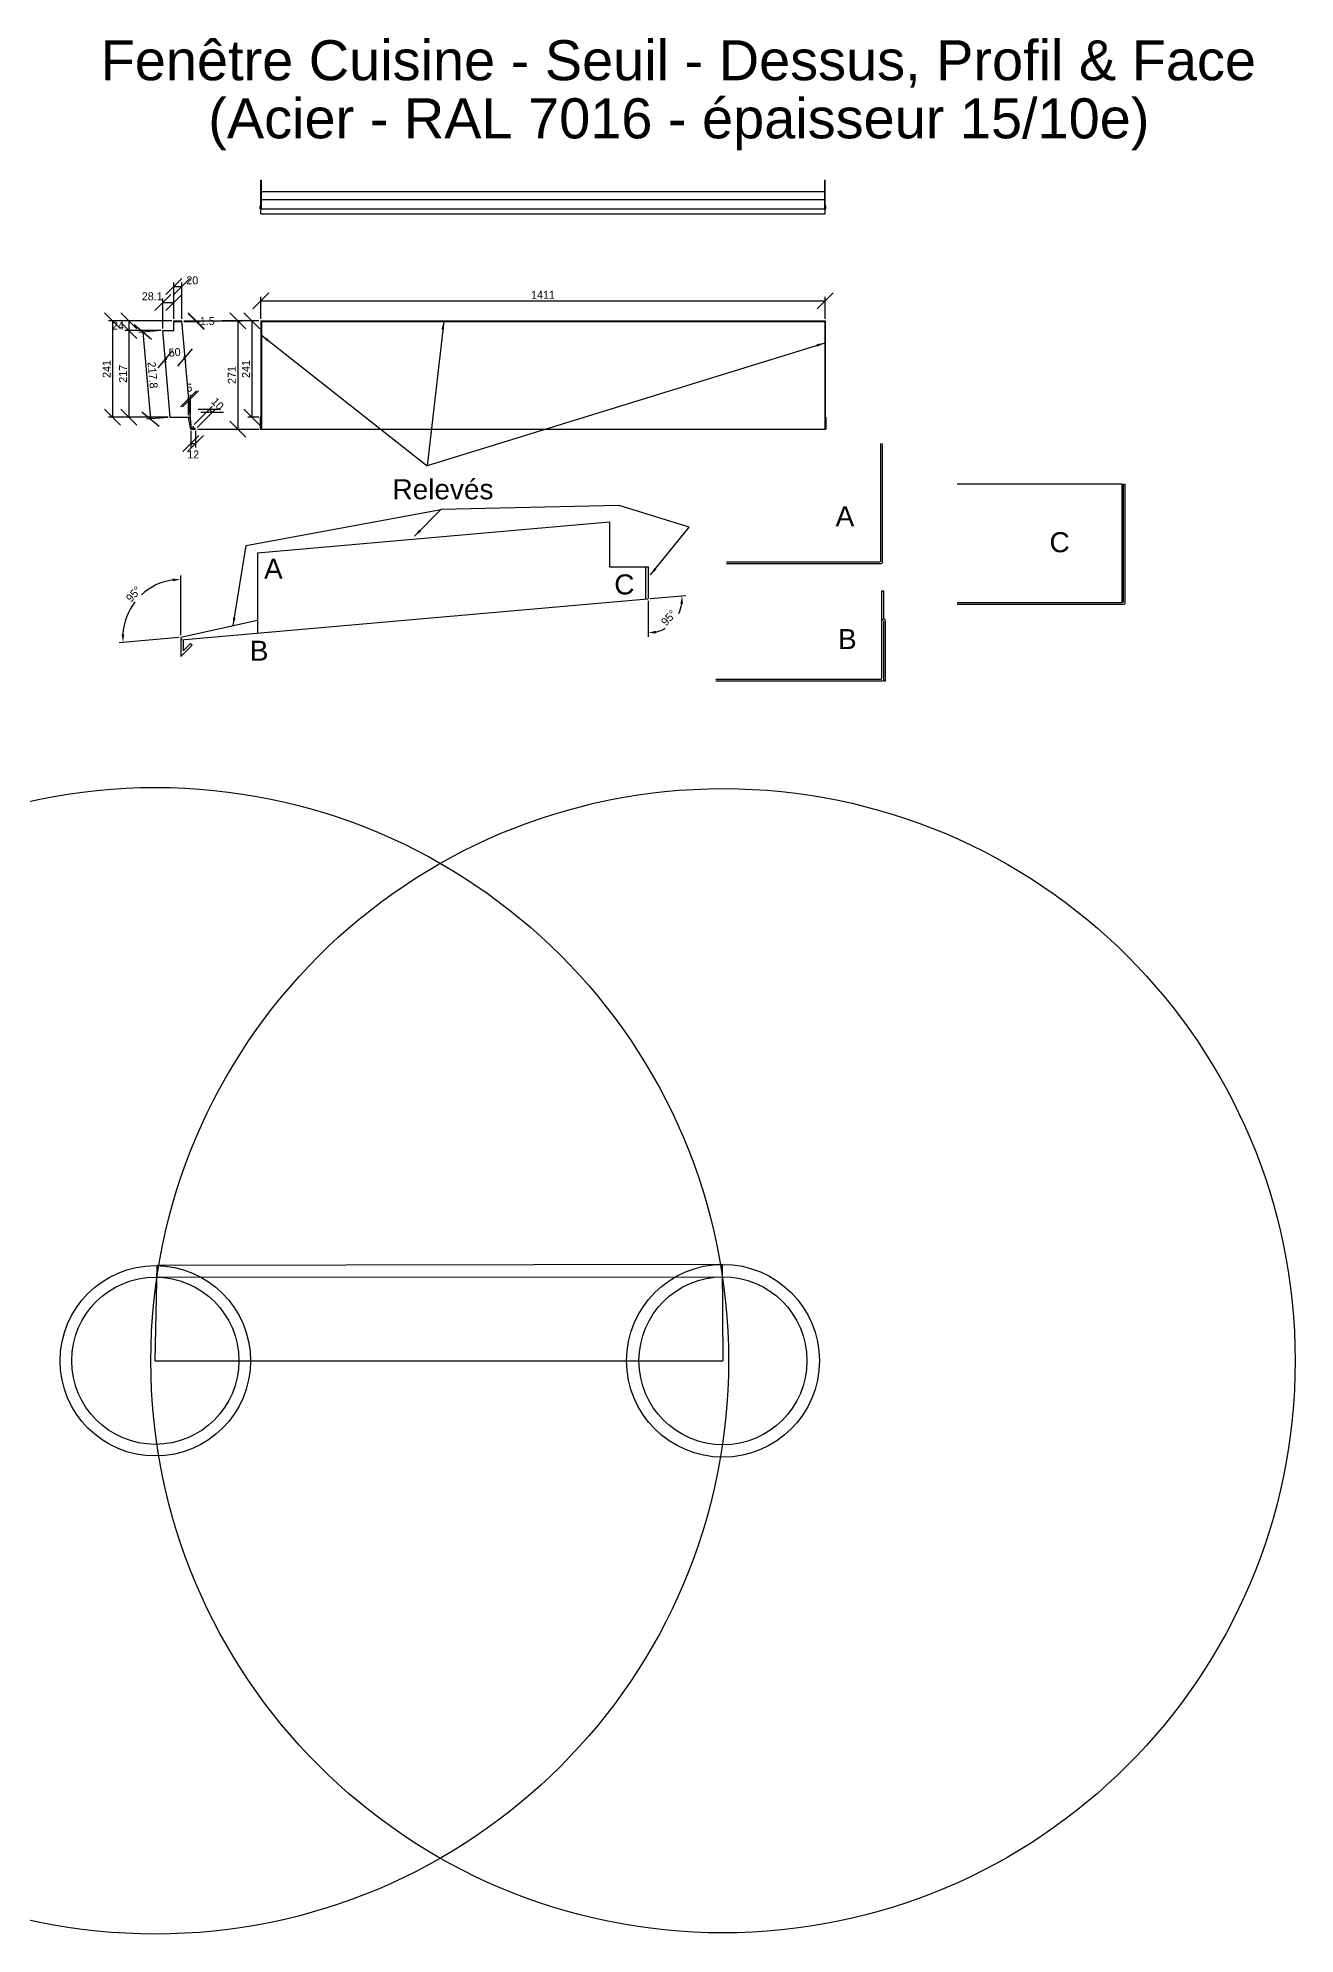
# Model space of a CAD drawing. Header units: millimetres. Extents: x -676 to 20789, y -6551 to 3706.
# Drawn here: x 2107 to 5249, y -1033 to 3706 of the extents above; entities that cross this region are included whole.
import ezdxf

# ---------------------------------------------------------------- set-up
doc = ezdxf.new("R2010")
doc.units = ezdxf.units.MM
doc.layers.get('Defpoints').update_dxf_attribs({"true_color": 0xffffff})
for name, color, linetype, lineweight, true_color in [('0 ... Seuil ... Existant', 2, 'Continuous', 25, 0xffff00), ('0 ... Seuil ... Existant ... Construction', 56, 'Continuous', 25, 0x808000), ('0 ... Seuil ... Rectangle', 5, 'Continuous', 25, 0x0000ff), ('0 ... Seuil ... Rectangle ... Cotes Angles', 4, 'Continuous', 25, 0x00ffff)]:
    doc.layers.add(name, color=color, linetype=linetype, lineweight=lineweight, true_color=true_color)
doc.styles.add('QCADDimTextStyle', font='txt')
doc.styles.add('textstyle25', font='')
doc.styles.add('textstyle26', font='')
doc.styles.add('textstyle27', font='')
doc.styles.add('textstyle28', font='')
doc.styles.add('textstyle29', font='')
doc.styles.add('textstyle30', font='')
doc.styles.add('textstyle31', font='')
doc.styles.add('textstyle32', font='')
doc.styles.add('textstyle33', font='')
doc.styles.get('textstyle25').set_extended_font_data('Liberation Sans')
doc.styles.get('textstyle26').set_extended_font_data('Liberation Sans')
doc.styles.get('textstyle27').set_extended_font_data('Liberation Sans')
doc.styles.get('textstyle28').set_extended_font_data('Liberation Sans')
doc.styles.get('textstyle29').set_extended_font_data('Liberation Sans')
doc.styles.get('textstyle30').set_extended_font_data('Liberation Sans')
doc.styles.get('textstyle31').set_extended_font_data('Liberation Sans')
doc.styles.get('textstyle32').set_extended_font_data('Liberation Sans')
doc.styles.get('textstyle33').set_extended_font_data('Liberation Sans')
doc.dimstyles.new('QCADDimStyle', dxfattribs={"dimtxt": 20, "dimasz": 20, "dimexe": 10, "dimexo": 5, "dimgap": 5, "dimtad": 1, "dimtoh": 1, "dimdec": 4, "dimzin": 0, "dimdsep": 46, "dimtxsty": 'QCADDimTextStyle', "dimcen": 0.09, "dimadec": 0, "dimazin": 0, "dimtfac": 1, "dimtdec": 4, "dimtofl": 0, "dimtmove": 0, "dimatfit": 3, "dimfxl": 1, "dimtolj": 1, "dimtzin": 0, "dimarcsym": 0})

# ---------------------------------------------------------------- blocks, each defined once
blk = doc.blocks.new('*D67')
at = {"layer": '0 ... Seuil ... Rectangle ... Cotes Angles', "color": 0, "lineweight": -2}
for p, q in [((2390.6, 2952.9), (2347.3, 2989.2)), ((2413.5, 2975), (2359, 2970.2)), ((2369, 2971.1), (2388, 2754.1)), ((2366.3, 2772.2), (2409.6, 2735.9)), ((2432.5, 2758), (2378, 2753.2))]:
    blk.add_line(p, q, dxfattribs=at)
at = {"layer": 'Defpoints', "color": 0}
for p in [(2418.5, 2975.4), (2388, 2754.1), (2437.5, 2758.4)]:
    blk.add_point(p, dxfattribs=at)
at = {"layer": '0 ... Seuil ... Rectangle ... Cotes Angles', "color": 0, "insert": (2393.4, 2863.9), "char_height": 20, "attachment_point": 5, "rotation": 275, "style": 'QCADDimTextStyle'}
blk.add_mtext('\\A1;217.8', dxfattribs=at)
blk = doc.blocks.new('*D68')
at = {"layer": '0 ... Seuil ... Rectangle ... Cotes Angles', "color": 0, "lineweight": -2}
for p, q in [((2354.2, 2979.4), (2314.2, 3019.4)), ((2314.2, 2995.4), (2354.2, 2955.4)), ((2441.6, 2999.4), (2324.2, 2999.4)), ((2334.2, 2999.4), (2334.2, 2975.4)), ((2413.5, 2975.4), (2324.2, 2975.4))]:
    blk.add_line(p, q, dxfattribs=at)
at = {"layer": 'Defpoints', "color": 0}
for p in [(2446.6, 2999.4), (2334.2, 2975.4), (2418.5, 2975.4)]:
    blk.add_point(p, dxfattribs=at)
at = {"layer": '0 ... Seuil ... Rectangle ... Cotes Angles', "color": 0, "insert": (2306.7, 2987.4), "char_height": 20, "attachment_point": 5, "style": 'QCADDimTextStyle'}
blk.add_mtext('\\A1;24', dxfattribs=at)
blk = doc.blocks.new('*D69')
at = {"layer": '0 ... Seuil ... Rectangle ... Cotes Angles', "color": 0, "lineweight": -2}
for p, q in [((2354.2, 2955.4), (2314.2, 2995.4)), ((2413.5, 2975.4), (2324.2, 2975.4)), ((2334.2, 2975.4), (2334.2, 2758.4)), ((2314.2, 2778.4), (2354.2, 2738.4)), ((2432.5, 2758.4), (2324.2, 2758.4))]:
    blk.add_line(p, q, dxfattribs=at)
at = {"layer": 'Defpoints', "color": 0}
for p in [(2418.5, 2975.4), (2334.2, 2758.4), (2437.5, 2758.4)]:
    blk.add_point(p, dxfattribs=at)
at = {"layer": '0 ... Seuil ... Rectangle ... Cotes Angles', "color": 0, "insert": (2319.2, 2866.9), "char_height": 20, "attachment_point": 5, "rotation": 90, "style": 'QCADDimTextStyle'}
blk.add_mtext('\\A1;217', dxfattribs=at)
blk = doc.blocks.new('*D70')
at = {"layer": '0 ... Seuil ... Rectangle ... Cotes Angles', "color": 0, "lineweight": -2}
for p, q in [((2471.6, 2999.4), (2512.4, 2999.4)), ((2471.7, 2997.9), (2512.4, 2997.9)), ((2482.4, 3019.4), (2522.4, 2979.4)), ((2522.4, 2977.9), (2482.4, 3017.9))]:
    blk.add_line(p, q, dxfattribs=at)
at = {"layer": 'Defpoints', "color": 0}
for p in [(2466.6, 2999.4), (2466.7, 2997.9), (2502.4, 2997.9)]:
    blk.add_point(p, dxfattribs=at)
at = {"layer": '0 ... Seuil ... Rectangle ... Cotes Angles', "color": 0, "insert": (2529.9, 2998.7), "char_height": 20, "attachment_point": 5, "style": 'QCADDimTextStyle'}
blk.add_mtext('\\A1;1.5', dxfattribs=at)
blk = doc.blocks.new('*D71')
at = {"layer": '0 ... Seuil ... Rectangle ... Cotes Angles', "color": 0, "lineweight": -2}
for p, q in [((2443, 2925), (2406.6, 2881.7)), ((2424.8, 2903.4), (2428.6, 2903.7)), ((2425.2, 2898.9), (2425.7, 2893.4)), ((2456.5, 2886), (2492.8, 2929.4)), ((2474.6, 2907.7), (2470.8, 2907.4)), ((2475, 2903.3), (2475.5, 2897.8))]:
    blk.add_line(p, q, dxfattribs=at)
at = {"layer": 'Defpoints', "color": 0}
for p in [(2424.8, 2903.9), (2474.6, 2908.2), (2474.6, 2907.7)]:
    blk.add_point(p, dxfattribs=at)
at = {"layer": '0 ... Seuil ... Rectangle ... Cotes Angles', "color": 0, "insert": (2448.4, 2920.5), "char_height": 20, "attachment_point": 5, "rotation": 5, "style": 'QCADDimTextStyle'}
blk.add_mtext('\\A1;50', dxfattribs=at)
blk = doc.blocks.new('*D72')
at = {"layer": '0 ... Seuil ... Rectangle ... Cotes Angles', "color": 0, "lineweight": -2}
for p, q in [((2471.6, 2999.4), (2616.3, 2999.4)), ((2626.3, 2979.4), (2586.3, 3019.4)), ((2606.3, 2999.4), (2606.3, 2728.4)), ((2505.7, 2728.4), (2616.3, 2728.4)), ((2586.3, 2748.4), (2626.3, 2708.4))]:
    blk.add_line(p, q, dxfattribs=at)
at = {"layer": 'Defpoints', "color": 0}
for p in [(2466.6, 2999.4), (2500.7, 2728.4), (2606.3, 2728.4)]:
    blk.add_point(p, dxfattribs=at)
at = {"layer": '0 ... Seuil ... Rectangle ... Cotes Angles', "color": 0, "insert": (2591.3, 2863.9), "char_height": 20, "attachment_point": 5, "rotation": 90, "style": 'QCADDimTextStyle'}
blk.add_mtext('\\A1;271', dxfattribs=at)
blk = doc.blocks.new('*D73')
at = {"layer": '0 ... Seuil ... Rectangle ... Cotes Angles', "color": 0, "lineweight": -2}
for p, q in [((2497.3, 2740), (2542.2, 2784.9)), ((2504.4, 2732.9), (2549.3, 2777.9)), ((2563.4, 2777.9), (2506.9, 2777.9)), ((2513.9, 2770.8), (2570.5, 2770.8)), ((2535.1, 2777.9), (2542.2, 2770.8))]:
    blk.add_line(p, q, dxfattribs=at)
at = {"layer": 'Defpoints', "color": 0}
for p in [(2542.2, 2770.8), (2493.7, 2736.5), (2500.8, 2729.4)]:
    blk.add_point(p, dxfattribs=at)
at = {"layer": '0 ... Seuil ... Rectangle ... Cotes Angles', "color": 0, "insert": (2555.8, 2792), "char_height": 20, "attachment_point": 5, "rotation": 315, "style": 'QCADDimTextStyle'}
blk.add_mtext('\\A1;10', dxfattribs=at)
blk = doc.blocks.new('*D74')
at = {"layer": '0 ... Seuil ... Rectangle ... Cotes Angles', "color": 0, "lineweight": -2}
for p, q in [((2508.8, 2712.5), (2468.8, 2672.5)), ((2480.8, 2672.5), (2520.8, 2712.5)), ((2488.8, 2724.4), (2488.8, 2682.5)), ((2500.8, 2724.4), (2500.8, 2682.5)), ((2488.8, 2692.5), (2500.8, 2692.5))]:
    blk.add_line(p, q, dxfattribs=at)
at = {"layer": 'Defpoints', "color": 0}
for p in [(2488.8, 2729.4), (2500.8, 2729.4), (2500.8, 2692.5)]:
    blk.add_point(p, dxfattribs=at)
at = {"layer": '0 ... Seuil ... Rectangle ... Cotes Angles', "color": 0, "insert": (2494.7, 2665.3), "char_height": 20, "attachment_point": 5, "style": 'QCADDimTextStyle'}
blk.add_mtext('\\A1;12', dxfattribs=at)
blk = doc.blocks.new('*D75')
at = {"layer": '0 ... Seuil ... Rectangle ... Cotes Angles', "color": 0, "lineweight": -2}
for p, q in [((2661.6, 2979.4), (2621.6, 3019.4)), ((2658.7, 2999.4), (2631.6, 2999.4)), ((2641.6, 2999.4), (2641.6, 2758.4)), ((2621.6, 2778.4), (2661.6, 2738.4)), ((2658.7, 2758.4), (2631.6, 2758.4))]:
    blk.add_line(p, q, dxfattribs=at)
at = {"layer": 'Defpoints', "color": 0}
for p in [(2663.7, 2999.4), (2641.6, 2758.4), (2663.7, 2758.4)]:
    blk.add_point(p, dxfattribs=at)
at = {"layer": '0 ... Seuil ... Rectangle ... Cotes Angles', "color": 0, "insert": (2626.6, 2878.9), "char_height": 20, "attachment_point": 5, "rotation": 90, "style": 'QCADDimTextStyle'}
blk.add_mtext('\\A1;241', dxfattribs=at)
blk = doc.blocks.new('*D76')
at = {"layer": '0 ... Seuil ... Rectangle ... Cotes Angles', "color": 0, "lineweight": -2}
for p, q in [((2683.7, 3069.4), (2643.7, 3029.4)), ((2663.7, 3004.4), (2663.7, 3059.4)), ((2663.7, 3049.4), (4074.7, 3049.4)), ((4054.7, 3029.4), (4094.7, 3069.4)), ((4074.7, 3004.4), (4074.7, 3059.4))]:
    blk.add_line(p, q, dxfattribs=at)
at = {"layer": 'Defpoints', "color": 0}
for p in [(4074.7, 3049.4), (2663.7, 2999.4), (4074.7, 2999.4)]:
    blk.add_point(p, dxfattribs=at)
at = {"layer": '0 ... Seuil ... Rectangle ... Cotes Angles', "color": 0, "insert": (3369.2, 3064.4), "char_height": 20, "attachment_point": 5, "style": 'QCADDimTextStyle'}
blk.add_mtext('\\A1;1411', dxfattribs=at)
blk = doc.blocks.new('*D77')
at = {"layer": '0 ... Seuil ... Rectangle ... Cotes Angles', "color": 0, "lineweight": -2}
for p, q in [((2313.4, 2979.4), (2273.4, 3019.4)), ((2441.6, 2999.4), (2283.4, 2999.4)), ((2293.4, 2999.4), (2293.4, 2758.4)), ((2273.4, 2778.4), (2313.4, 2738.4)), ((2432.5, 2758.4), (2283.4, 2758.4))]:
    blk.add_line(p, q, dxfattribs=at)
at = {"layer": 'Defpoints', "color": 0}
for p in [(2446.6, 2999.4), (2293.4, 2758.4), (2437.5, 2758.4)]:
    blk.add_point(p, dxfattribs=at)
at = {"layer": '0 ... Seuil ... Rectangle ... Cotes Angles', "color": 0, "insert": (2278.4, 2878.9), "char_height": 20, "attachment_point": 5, "rotation": 90, "style": 'QCADDimTextStyle'}
blk.add_mtext('\\A1;241', dxfattribs=at)
blk = doc.blocks.new('*D78')
at = {"layer": '0 ... Seuil ... Rectangle ... Cotes Angles', "color": 0, "lineweight": -2}
for p, q in [((2463.6, 2213.3), (2463.6, 2363.1)), ((2458.6, 2207.9), (2309.4, 2194.8))]:
    blk.add_line(p, q, dxfattribs=at)
for start, end in [(97.9211, 132.8517), (142.1483, 177.0789)]:
    blk.add_arc((2463.6, 2208.3), 144.8, start, end, dxfattribs=at)
at = {"layer": '0 ... Seuil ... Rectangle ... Cotes Angles', "color": 0}
for points in [[(2443.9, 2348.4), (2443.4, 2355), (2463.6, 2353.1)], [(2315.6, 2215.6), (2322.3, 2215.7), (2319.3, 2195.7)]]:
    blk.add_solid(points, dxfattribs=at)
at = {"layer": 'Defpoints', "color": 0}
for p in [(2387.6, 2331.5), (2463.6, 2208.3), (2463.6, 2208.3), (2655.6, 2225.1), (2463.6, 2160.3)]:
    blk.add_point(p, dxfattribs=at)
at = {"layer": '0 ... Seuil ... Rectangle ... Cotes Angles', "color": 0, "insert": (2345.8, 2316.2), "char_height": 20, "attachment_point": 5, "rotation": 47.5, "style": 'QCADDimTextStyle'}
blk.add_mtext('\\A1;95%%d', dxfattribs=at)
blk = doc.blocks.new('*D79')
at = {"layer": '0 ... Seuil ... Rectangle ... Cotes Angles', "color": 0, "lineweight": -2}
for p, q in [((3631.6, 2299.5), (3631.6, 2209.1)), ((3636.6, 2304.9), (3726.5, 2312.8))]:
    blk.add_line(p, q, dxfattribs=at)
for start, end in [(334.5352, 351.5408), (283.4592, 300.4648)]:
    blk.add_arc((3631.6, 2304.5), 85.3, start, end, dxfattribs=at)
at = {"layer": '0 ... Seuil ... Rectangle ... Cotes Angles', "color": 0}
for points in [[(3719.3, 2291.8), (3712.6, 2292), (3716.6, 2311.9)], [(3651, 2224.8), (3651.8, 2218.2), (3631.6, 2219.1)]]:
    blk.add_solid(points, dxfattribs=at)
at = {"layer": 'Defpoints', "color": 0}
for p in [(3631.6, 2384.5), (3630.7, 2304.4), (3631.6, 2305.4), (3676.4, 2231.8), (2469.6, 2202.8)]:
    blk.add_point(p, dxfattribs=at)
at = {"layer": '0 ... Seuil ... Rectangle ... Cotes Angles', "color": 0, "insert": (3683.4, 2256.9), "char_height": 20, "attachment_point": 5, "rotation": 47.5, "style": 'QCADDimTextStyle'}
blk.add_mtext('\\A1;95%%d', dxfattribs=at)
blk = doc.blocks.new('*D80')
at = {"layer": '0 ... Seuil ... Rectangle ... Cotes Angles', "color": 0, "lineweight": -2}
for p, q in [((2462.7, 2784.6), (2502.7, 2824.6)), ((2507.7, 2824.6), (2467.7, 2784.6)), ((2482.7, 2763.4), (2482.7, 2814.6)), ((2487.7, 2763.4), (2487.7, 2814.6))]:
    blk.add_line(p, q, dxfattribs=at)
at = {"layer": 'Defpoints', "color": 0}
for p in [(2487.7, 2804.6), (2482.7, 2758.4), (2487.7, 2758.4)]:
    blk.add_point(p, dxfattribs=at)
at = {"layer": '0 ... Seuil ... Rectangle ... Cotes Angles', "color": 0, "insert": (2485.2, 2832.1), "char_height": 20, "attachment_point": 5, "style": 'QCADDimTextStyle'}
blk.add_mtext('\\A1;5', dxfattribs=at)
blk = doc.blocks.new('*D81')
at = {"layer": '0 ... Seuil ... Rectangle ... Cotes Angles', "color": 0, "lineweight": -2}
for p, q in [((2466.6, 3105.5), (2426.6, 3065.5)), ((2446.6, 3065.5), (2486.6, 3105.5)), ((2446.6, 3004.4), (2446.6, 3095.5)), ((2446.6, 3085.5), (2466.6, 3085.5)), ((2466.6, 3004.4), (2466.6, 3095.5))]:
    blk.add_line(p, q, dxfattribs=at)
at = {"layer": 'Defpoints', "color": 0}
for p in [(2466.6, 3085.5), (2446.6, 2999.4), (2466.6, 2999.4)]:
    blk.add_point(p, dxfattribs=at)
at = {"layer": '0 ... Seuil ... Rectangle ... Cotes Angles', "color": 0, "insert": (2492.4, 3100.5), "char_height": 20, "attachment_point": 5, "style": 'QCADDimTextStyle'}
blk.add_mtext('\\A1;20', dxfattribs=at)
blk = doc.blocks.new('*D82')
at = {"layer": '0 ... Seuil ... Rectangle ... Cotes Angles', "color": 0, "lineweight": -2}
for p, q in [((2438.5, 3065.5), (2398.5, 3025.5)), ((2418.5, 2980.4), (2418.5, 3055.5)), ((2418.5, 3045.5), (2446.6, 3045.5)), ((2426.6, 3025.5), (2466.6, 3065.5)), ((2446.6, 3004.4), (2446.6, 3055.5))]:
    blk.add_line(p, q, dxfattribs=at)
at = {"layer": 'Defpoints', "color": 0}
for p in [(2446.6, 3045.5), (2446.6, 2999.4), (2418.5, 2975.4)]:
    blk.add_point(p, dxfattribs=at)
at = {"layer": '0 ... Seuil ... Rectangle ... Cotes Angles', "color": 0, "insert": (2392.4, 3060.5), "char_height": 20, "attachment_point": 5, "style": 'QCADDimTextStyle'}
blk.add_mtext('\\A1;28.1', dxfattribs=at)

msp = doc.modelspace()

# ---------------------------------------------------------------- linework, layer by layer
at = {"layer": '0 ... Seuil ... Existant'}
for p, q in [((2400, 400), (2404.95, 637.95)), ((3817.31, 640.99), (2404.95, 637.95)), ((3817.31, 640.99), (3819, 400)), ((2404.35, 608.95), (3817.53, 609.99)), ((2400, 400), (3819, 400))]:
    msp.add_line(p, q, dxfattribs=at)
at = {"layer": '0 ... Seuil ... Existant ... Construction'}
for centre, radius in [((2400, 400), 1433), ((3819, 400), 1430), ((2400, 400), 238), ((3819, 400), 241), ((2400, 400), 209), ((3819, 400), 210)]:
    msp.add_circle(centre, radius, dxfattribs=at)
at = {"layer": '0 ... Seuil ... Rectangle'}
for p, q in [((2663.7, 3279.89), (2663.7, 3351.02)), ((2663.7, 3351.02), (2665.2, 3351.02)), ((2665.2, 3278.89), (2665.2, 3351.02)), ((2665.2, 3322.93), (4073.2, 3322.93)), ((4073.2, 3278.89), (4073.2, 3351.02)), ((4074.7, 3351.02), (4073.2, 3351.02)), ((4074.7, 3279.89), (4074.7, 3351.02)), ((2662.2, 3278.89), (2662.2, 3285.61)), ((2663.7, 3278.89), (2662.2, 3278.89)), ((2663.2, 3286.61), (2663.7, 3286.61)), ((2663.7, 3286.61), (2664.2, 3286.61)), ((2663.7, 3266.89), (2663.7, 3279.89)), ((2664.7, 3278.89), (4073.7, 3278.89)), ((2665.2, 3302.93), (4073.2, 3302.93)), ((2665.2, 3278.89), (2665.2, 3285.61)), ((4073.2, 3278.89), (4073.2, 3285.61)), ((4074.2, 3286.61), (4074.7, 3286.61)), ((4075.2, 3286.61), (4074.7, 3286.61)), ((4074.7, 3266.89), (4074.7, 3279.89)), ((4074.7, 3278.89), (4076.2, 3278.89)), ((4074.7, 3278.89), (4076.2, 3278.89)), ((4076.2, 3278.89), (4076.2, 3285.61)), ((2663.7, 3266.89), (4074.7, 3266.89)), ((2446.61, 2999.4), (2466.61, 2999.4)), ((2446.61, 2975.4), (2446.61, 2999.4)), ((2446.61, 2997.9), (2466.74, 2997.9)), ((2490.32, 2728.4), (2466.61, 2999.4)), ((2663.7, 2999.4), (4074.7, 2999.4)), ((2663.7, 2999.4), (2663.7, 2728.4)), ((2663.7, 2997.9), (4074.7, 2997.9)), ((2665.2, 2997.9), (2665.2, 2728.4)), ((4073.2, 2997.9), (4073.2, 2728.4)), ((4074.7, 2999.4), (4074.7, 2728.4)), ((2437.51, 2758.4), (2418.52, 2975.4)), ((2418.52, 2975.4), (2446.61, 2975.4)), ((2473.27, 2906.09), (2473.14, 2907.58)), ((2437.51, 2758.4), (2487.7, 2758.4)), ((2488.82, 2728.4), (2482.68, 2758.4)), ((2662.2, 2758.4), (2665.2, 2758.4)), ((2662.2, 2758.4), (2662.2, 2728.4)), ((4073.2, 2758.4), (4076.2, 2758.4)), ((4076.2, 2758.4), (4076.2, 2728.4)), ((2488.82, 2728.4), (2500.82, 2728.4)), ((2490.19, 2729.9), (2497.2, 2729.9)), ((2492.69, 2734.41), (2493.75, 2735.47)), ((2492.69, 2734.41), (2497.2, 2729.9)), ((2493.75, 2735.47), (2500.82, 2728.4)), ((2662.2, 2728.4), (2663.7, 2728.4)), ((2663.7, 2728.4), (4074.7, 2728.4)), ((4076.2, 2728.4), (4074.7, 2728.4)), ((4213.29, 2400.22), (4213.29, 2692.72)), ((4217.79, 2395.72), (4217.79, 2692.72)), ((4816.78, 2591.07), (4404.28, 2591.07)), ((4816.78, 2295.57), (4816.78, 2591.07)), ((4819.78, 2298.57), (4819.78, 2591.07)), ((4819.78, 2591.07), (4824.28, 2591.07)), ((4824.28, 2294.07), (4824.28, 2591.07)), ((2655.57, 2419.84), (3535.57, 2496.83)), ((3535.57, 2496.83), (3535.57, 2384.47)), ((2655.57, 2419.84), (2655.57, 2219.08)), ((3535.57, 2384.47), (3631.57, 2384.47)), ((3625.57, 2384.47), (3625.57, 2303.94)), ((3631.57, 2384.47), (3631.57, 2305.38)), ((3827.79, 2397.22), (4210.29, 2397.22)), ((3827.79, 2392.72), (4214.79, 2392.72)), ((4216.45, 2249.33), (4216.45, 2324.75)), ((4216.45, 2324.75), (4220.95, 2324.75)), ((4220.95, 2253.83), (4220.95, 2324.75)), ((2463.57, 2202.28), (3630.66, 2304.39)), ((4404.28, 2295.57), (4816.78, 2295.57)), ((4404.28, 2291.07), (4821.28, 2291.07)), ((2463.57, 2208.3), (2655.57, 2251.2)), ((4216.45, 2106.83), (4216.45, 2249.33)), ((4220.95, 2099.33), (4220.95, 2249.33)), ((4225.45, 2099.33), (4225.45, 2249.33)), ((2463.57, 2208.3), (2463.57, 2160.3)), ((2491.86, 2188.59), (2463.57, 2160.3)), ((2469.57, 2202.8), (2469.57, 2174.79)), ((2487.61, 2192.83), (2469.57, 2174.79)), ((2487.61, 2192.83), (2491.86, 2188.59)), ((3800.95, 2103.83), (4213.45, 2103.83)), ((3800.95, 2099.33), (4217.95, 2099.33)), ((4220.95, 2099.33), (4225.45, 2099.33))]:
    msp.add_line(p, q, dxfattribs=at)
for centre, radius, start, end in [((2663.2, 3285.61), 1, 90, 180), ((2664.7, 3279.89), 1, 180, 270), ((2664.2, 3285.61), 1, 0, 90), ((4074.2, 3285.61), 1, 90, 180), ((4073.7, 3279.89), 1, 270, 0), ((4075.2, 3285.61), 1, 0, 90), ((4210.29, 2400.22), 3, 270, 0), ((4214.79, 2395.72), 3, 270, 0), ((3630.57, 2305.38), 1, 275, 0), ((4816.78, 2298.57), 3, 270, 0), ((4821.28, 2294.07), 3, 270, 0), ((4220.95, 2249.33), 4.5, 0, 180), ((4213.45, 2106.83), 3, 270, 0), ((4217.95, 2102.33), 3, 270, 0)]:
    msp.add_arc(centre, radius, start, end, dxfattribs=at)
at = {"layer": '0 ... Seuil ... Rectangle ... Cotes Angles'}
for p, q in [((2658.7, 2999.4), (2567.12, 2999.4)), ((2567.12, 2728.4), (2658.7, 2728.4))]:
    msp.add_line(p, q, dxfattribs=at)

# ---------------------------------------------------------------- texts
at = {"layer": '0 ... Seuil ... Rectangle ... Cotes Angles', "attachment_point": 1}
for s, insert, char_height, style in [('Fenêtre Cuisine - Seuil - Dessus, Profil & Face\\P', (2263.49, 3700.67), 100, 'textstyle33'), ('(Acier - RAL 7016 - épaisseur 15/10e)', (2532.41, 3555.48), 100, 'textstyle25'), ('Relevés', (2992.89, 2603.28), 50, 'textstyle26'), ('A', (4100.49, 2536.02), 50, 'textstyle32'), ('C', (4635.2, 2470.96), 50, 'textstyle31'), ('A', (2671.92, 2404.81), 50, 'textstyle27'), ('C', (3547.28, 2365.48), 50, 'textstyle30'), ('B', (4106.59, 2229.02), 50, 'textstyle29'), ('B', (2636.34, 2199.81), 50, 'textstyle28')]:
    msp.add_mtext(s, dxfattribs=dict(at, insert=insert, char_height=char_height, style=style))

# ---------------------------------------------------------------- dimensions: what is measured, and where the dimension line sits
at = {"layer": '0 ... Seuil ... Rectangle ... Cotes Angles'}
for base, p1, p2, angle, picture, middle in [((2466.61, 3085.48), (2446.61, 2999.4), (2466.61, 2999.4), 360, '*D81', (2492.41, 3100.48)), ((2474.64, 2907.71), (2424.78, 2903.89), (2474.59, 2908.25), 5, '*D71', (2448.42, 2920.48)), ((2542.21, 2770.79), (2493.75, 2736.47), (2500.82, 2729.4), 315, '*D73', (2555.77, 2792.02)), ((2500.82, 2692.54), (2488.82, 2729.4), (2500.82, 2729.4), 0, '*D74', (2494.7, 2665.28))]:
    dim = msp.add_linear_dim(base=base, p1=p1, p2=p2, angle=angle, dimstyle='QCADDimStyle', override={"dimtxt": 20, "dimasz": 20, "dimexe": 10, "dimexo": 5, "dimgap": 5, "dimdec": 1, "dimzin": 8, "dimtsz": 20, "dimclrd": 0, "dimclre": 0, "dimclrt": 0, "dimazin": 2, "dimtmove": 2}, dxfattribs=at)
    dim.commit()
    dim.dimension.update_dxf_attribs({"geometry": picture, "text_midpoint": middle, "dimtype": 161})
dim = msp.add_linear_dim(base=(2446.61, 3045.48), p1=(2418.52, 2975.4), p2=(2446.61, 2999.4), dimstyle='QCADDimStyle', override={"dimtxt": 20, "dimasz": 20, "dimexe": 10, "dimexo": 5, "dimgap": 5, "dimdec": 1, "dimzin": 8, "dimtsz": 20, "dimclrd": 0, "dimclre": 0, "dimclrt": 0, "dimazin": 2, "dimtmove": 2}, dxfattribs=at)
dim.commit()
dim.dimension.update_dxf_attribs({"geometry": '*D82', "text_midpoint": (2392.41, 3060.48), "dimtype": 160})
for p1, p2, distance, picture, middle in [((2663.7, 2999.4), (4074.7, 2999.4), 50.02, '*D76', (3369.2, 3064.42)), ((2418.52, 2975.4), (2437.51, 2758.4), -49.73, '*D67', (2393.41, 2863.87)), ((2663.7, 2999.4), (2663.7, 2758.4), -22.11, '*D75', (2626.59, 2878.9)), ((2482.68, 2758.4), (2487.7, 2758.4), 46.19, '*D80', (2485.19, 2832.09))]:
    dim = msp.add_aligned_dim(p1=p1, p2=p2, distance=distance, dimstyle='QCADDimStyle', override={"dimtxt": 20, "dimasz": 20, "dimexe": 10, "dimexo": 5, "dimgap": 5, "dimdec": 1, "dimzin": 8, "dimtsz": 20, "dimclrd": 0, "dimclre": 0, "dimclrt": 0, "dimazin": 2, "dimtmove": 2}, dxfattribs=at)
    dim.commit()
    dim.dimension.update_dxf_attribs({"geometry": picture, "text_midpoint": middle})
for base, p1, p2, picture, middle in [((2293.36, 2758.4), (2446.61, 2999.4), (2437.51, 2758.4), '*D77', (2278.36, 2878.9)), ((2334.25, 2975.4), (2446.61, 2999.4), (2418.52, 2975.4), '*D68', (2306.75, 2987.4)), ((2334.25, 2758.4), (2418.52, 2975.4), (2437.51, 2758.4), '*D69', (2319.25, 2866.9)), ((2502.41, 2997.9), (2466.61, 2999.4), (2466.74, 2997.9), '*D70', (2529.91, 2998.65)), ((2606.29, 2728.4), (2466.61, 2999.4), (2500.73, 2728.4), '*D72', (2591.29, 2863.9))]:
    dim = msp.add_linear_dim(base=base, p1=p1, p2=p2, angle=90, dimstyle='QCADDimStyle', override={"dimtxt": 20, "dimasz": 20, "dimexe": 10, "dimexo": 5, "dimgap": 5, "dimdec": 1, "dimzin": 8, "dimtsz": 20, "dimclrd": 0, "dimclre": 0, "dimclrt": 0, "dimazin": 2, "dimtmove": 2}, dxfattribs=at)
    dim.commit()
    dim.dimension.update_dxf_attribs({"geometry": picture, "text_midpoint": middle})
for base, line1, line2, picture, middle in [((3676.37, 2231.84), ((2469.57, 2202.8), (3630.66, 2304.39)), ((3631.57, 2305.38), (3631.57, 2384.47)), '*D79', (3683.43, 2256.95)), ((2387.57, 2331.53), ((2655.57, 2225.1), (2463.57, 2208.3)), ((2463.57, 2208.3), (2463.57, 2160.3)), '*D78', (2345.77, 2316.25))]:
    dim = msp.add_angular_dim_2l(base=base, line1=line1, line2=line2, dimstyle='QCADDimStyle', override={"dimtxt": 20, "dimasz": 20, "dimexe": 10, "dimexo": 5, "dimgap": 5, "dimdec": 1, "dimzin": 8, "dimtsz": 20, "dimclrd": 0, "dimclre": 0, "dimclrt": 0, "dimazin": 2, "dimtmove": 2}, dxfattribs=at)
    dim.commit()
    dim.dimension.update_dxf_attribs({"geometry": picture, "text_midpoint": middle, "dimtype": 162})

# ---------------------------------------------------------------- leaders
for points in [[(3120.84, 2997.9), (3079.5, 2636.53)], [(2665.2, 2963.31), (3079.5, 2636.53)], [(4073.2, 2943.92), (3079.5, 2636.53)], [(2594.27, 2237.5), (2627.45, 2437.88), (3113.57, 2527.82)], [(3047.91, 2460.97), (3113.57, 2527.82)], [(3637.9, 2364.69), (3734.85, 2483.84), (3559.53, 2537.75), (3113.57, 2527.82)]]:
    msp.add_leader(points, dimstyle='QCADDimStyle', dxfattribs=at)

doc.saveas('drawing.dxf')
